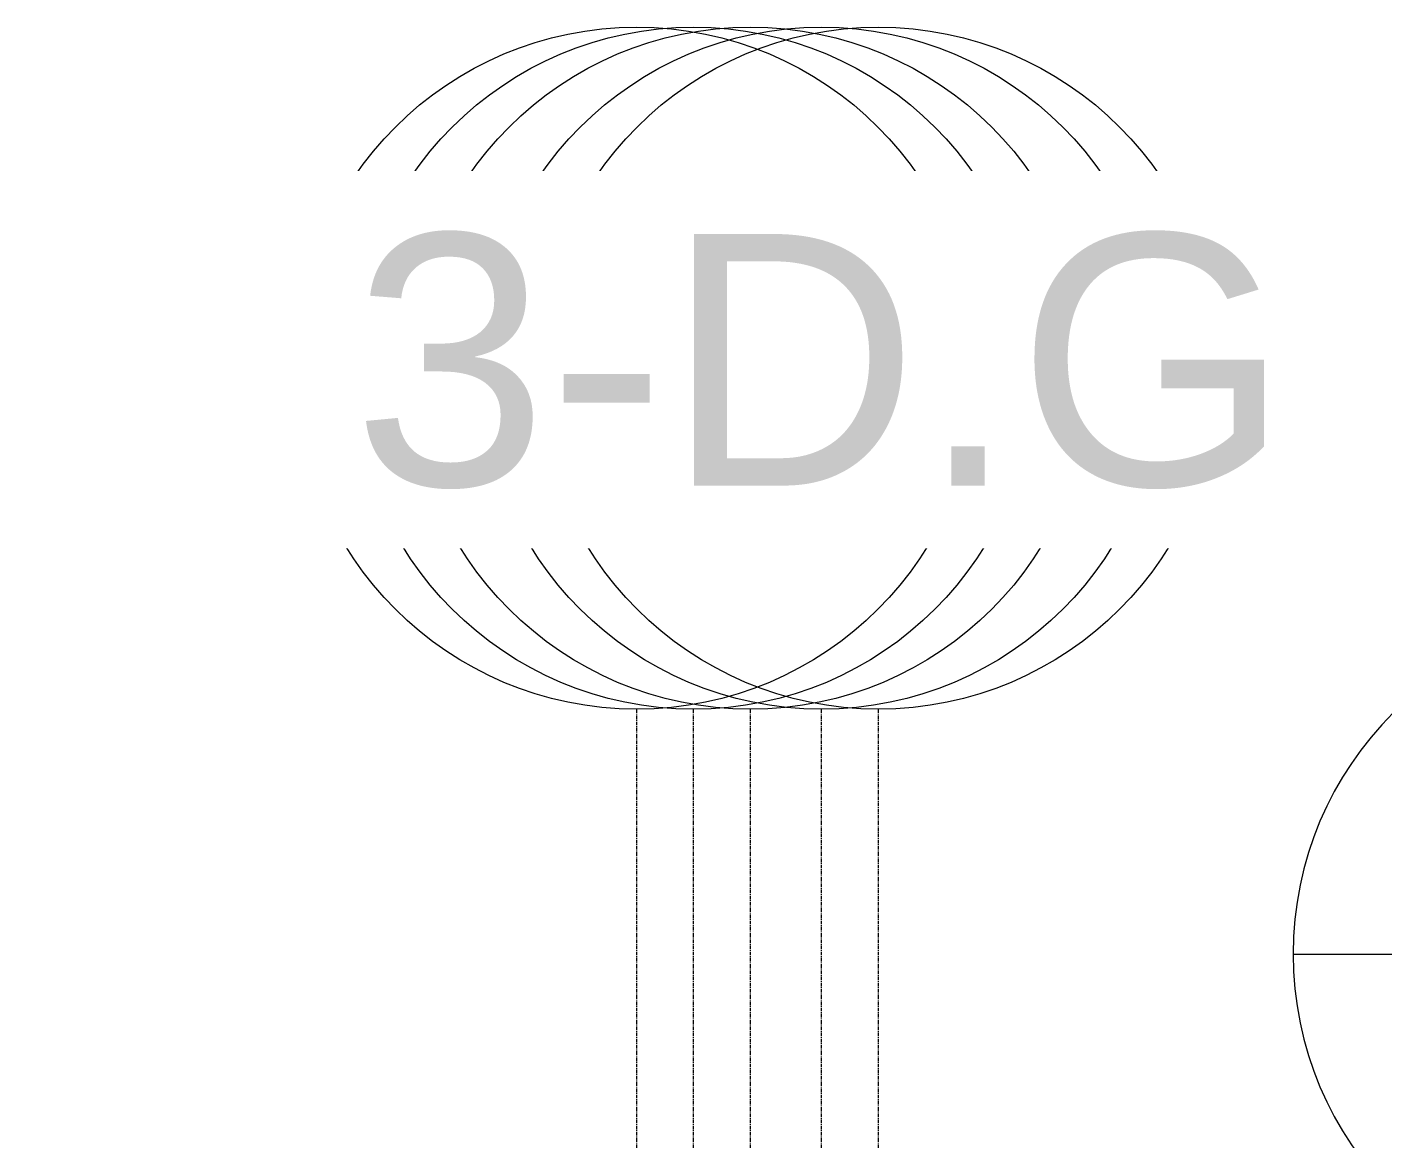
# Model space of a CAD drawing. Header units: inches. Extents: x -55396 to -733, y -290 to 853.
# Drawn here: x -10785.8 to -10595, y 429 to 585.5 of the extents above; entities that cross this region are included whole.
import ezdxf

# ---------------------------------------------------------------- set-up
doc = ezdxf.new("R2010")
doc.units = ezdxf.units.IN
doc.header["$MEASUREMENT"] = 0
doc.linetypes.add('Grid Line 1_2_', pattern=[0.875, 0.5, -0.125, 0.125, -0.125])
for name, color, linetype, lineweight in [('A-ANNO-SYMB', 150, 'Continuous', 9), ('S-GRID', 1, 'Continuous', 9), ('S-GRID-IDEN', 1, 'Continuous', 9)]:
    doc.layers.add(name, color=color, linetype=linetype, lineweight=lineweight)
doc.styles.add('Arial_1', font='arial.ttf', dxfattribs={"height": 35.407186})

# ---------------------------------------------------------------- blocks, each defined once
blk = doc.blocks.new('Grid - Grid Head - Circle-14747-Section 6')
at = {"layer": 'S-GRID-IDEN'}
blk.add_circle((-23085.89, 537.49), 48, dxfattribs=at)
blk = doc.blocks.new('Section - Callout Head-19020-Section 6')
at = {"layer": 'A-ANNO-SYMB'}
blk.add_line((-22202.56, 384.87), (-22106.56, 384.87), dxfattribs=at)
for start, end in [(0, 180), (180, 360)]:
    blk.add_arc((-22154.56, 384.87), 48, start, end, dxfattribs=at)

msp = doc.modelspace()

# ---------------------------------------------------------------- linework, layer by layer
at = {"layer": 'S-GRID', "linetype": 'Grid Line 1_2_'}
for p, q in [((-10700, -273.16), (-10700, 489.49)), ((-10692, -273.16), (-10692, 489.49)), ((-10692, -273.16), (-10692, 489.49)), ((-10684, -273.16), (-10684, 489.49)), ((-10674, -273.16), (-10674, 489.49)), ((-10674, -273.16), (-10674, 489.49)), ((-10666, -273.16), (-10666, 489.49))]:
    msp.add_line(p, q, dxfattribs=at)

# ---------------------------------------------------------------- block references
at = {"layer": 'A-ANNO-SYMB'}
msp.add_blockref('Section - Callout Head-19020-Section 6', (11594.91, 70.15), dxfattribs=at)
at = {"layer": 'S-GRID-IDEN'}
msp.add_blockref('Grid - Grid Head - Circle-14747-Section 6', (12385.89, 0), dxfattribs=at)

# ---------------------------------------------------------------- next in the draw order: texts
at = {"layer": 'S-GRID-IDEN', "insert": (-10700.01, 556.37), "char_height": 35.407, "width": 153.792, "attachment_point": 2, "line_spacing_factor": 0.938532, "style": 'Arial_1', "bg_fill": 3, "box_fill_scale": 1.25, "bg_fill_color": 0, "bg_fill_transparency": 0}
msp.add_mtext('3-E.G', dxfattribs=at)

# ---------------------------------------------------------------- next in the draw order: block references
at = {"layer": 'S-GRID-IDEN'}
msp.add_blockref('Grid - Grid Head - Circle-14747-Section 6', (12393.89, 0), dxfattribs=at)

# ---------------------------------------------------------------- next in the draw order: texts
at = {"layer": 'S-GRID-IDEN', "insert": (-10692.01, 556.37), "char_height": 35.407, "width": 91.584, "attachment_point": 2, "line_spacing_factor": 0.938532, "style": 'Arial_1', "bg_fill": 3, "box_fill_scale": 1.25, "bg_fill_color": 0, "bg_fill_transparency": 0}
msp.add_mtext('3-E', dxfattribs=at)

# ---------------------------------------------------------------- next in the draw order: block references
at = {"layer": 'S-GRID-IDEN'}
msp.add_blockref('Grid - Grid Head - Circle-14747-Section 6', (12401.89, 0), dxfattribs=at)

# ---------------------------------------------------------------- next in the draw order: texts
at = {"layer": 'S-GRID-IDEN', "insert": (-10684.01, 556.37), "char_height": 35.407, "width": 117.936, "attachment_point": 2, "line_spacing_factor": 0.938532, "style": 'Arial_1', "bg_fill": 3, "box_fill_scale": 1.25, "bg_fill_color": 0, "bg_fill_transparency": 0}
msp.add_mtext('1-13', dxfattribs=at)

# ---------------------------------------------------------------- next in the draw order: block references
at = {"layer": 'S-GRID-IDEN'}
msp.add_blockref('Grid - Grid Head - Circle-14747-Section 6', (12411.89, 0), dxfattribs=at)

# ---------------------------------------------------------------- next in the draw order: texts
at = {"layer": 'S-GRID-IDEN', "insert": (-10674.01, 556.37), "char_height": 35.407, "width": 180.144, "attachment_point": 2, "line_spacing_factor": 0.938532, "style": 'Arial_1', "bg_fill": 3, "box_fill_scale": 1.25, "bg_fill_color": 0, "bg_fill_transparency": 0}
msp.add_mtext('1-13.G', dxfattribs=at)

# ---------------------------------------------------------------- next in the draw order: block references
at = {"layer": 'S-GRID-IDEN'}
msp.add_blockref('Grid - Grid Head - Circle-14747-Section 6', (12393.89, 0), dxfattribs=at)

# ---------------------------------------------------------------- next in the draw order: texts
at = {"layer": 'S-GRID-IDEN', "insert": (-10692.01, 556.37), "char_height": 35.407, "width": 117.936, "attachment_point": 2, "line_spacing_factor": 0.938532, "style": 'Arial_1', "bg_fill": 3, "box_fill_scale": 1.25, "bg_fill_color": 0, "bg_fill_transparency": 0}
msp.add_mtext('2-13', dxfattribs=at)

# ---------------------------------------------------------------- next in the draw order: block references
at = {"layer": 'S-GRID-IDEN'}
msp.add_blockref('Grid - Grid Head - Circle-14747-Section 6', (12419.89, 0), dxfattribs=at)

# ---------------------------------------------------------------- next in the draw order: texts
at = {"layer": 'S-GRID-IDEN', "insert": (-10666.01, 556.37), "char_height": 35.407, "width": 94.608, "attachment_point": 2, "line_spacing_factor": 0.938532, "style": 'Arial_1', "bg_fill": 3, "box_fill_scale": 1.25, "bg_fill_color": 0, "bg_fill_transparency": 0}
msp.add_mtext('3-D', dxfattribs=at)

# ---------------------------------------------------------------- next in the draw order: block references
at = {"layer": 'S-GRID-IDEN'}
msp.add_blockref('Grid - Grid Head - Circle-14747-Section 6', (12411.89, 0), dxfattribs=at)

# ---------------------------------------------------------------- next in the draw order: texts
at = {"layer": 'S-GRID-IDEN', "insert": (-10674.01, 556.37), "char_height": 35.407, "width": 156.816, "attachment_point": 2, "line_spacing_factor": 0.938532, "style": 'Arial_1', "bg_fill": 3, "box_fill_scale": 1.25, "bg_fill_color": 0, "bg_fill_transparency": 0}
msp.add_mtext('3-D.G', dxfattribs=at)

doc.saveas('drawing.dxf')
